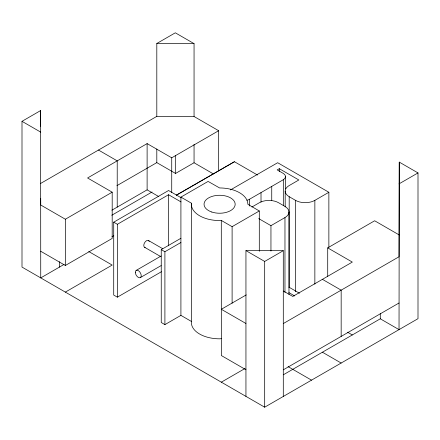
<?xml version="1.0" encoding="UTF-8"?>
<svg xmlns="http://www.w3.org/2000/svg" width="440" height="440" viewBox="0 0 440 440"><rect width="100%" height="100%" fill="white"/><g stroke="black" fill="none" stroke-linecap="round" stroke-linejoin="round"><path stroke-width="0.66" d="M283.294 374.809L380.292 318.808L399.031 329.626L399.262 162.102L418 172.92L418 318.675L264.682 407.193L22 267.08L22 121.325L40.612 110.578L40.739 277.899L64.053 264.44M399.262 162.102L399.031 256.751L283.294 323.57M180.895 238.282L161.249 249.623L161.249 322.504L164.906 324.616L180.912 315.375L180.912 197.115L191.587 203.28L191.367 204.254A28.237 16.302 0 0 0 219.604 220.561L221.293 220.435L232.106 226.672L259.298 210.975L259.298 251.306M191.587 203.28L191.367 322.514A28.237 16.302 0 0 0 219.604 338.822L221.293 338.69M40.612 183.458L156.805 116.375L156.805 43.494L175.318 32.808L194.056 43.626L194.056 116.507L218.664 130.713L218.664 170.841M218.664 130.713L171.727 157.812L147.114 143.605L87.576 177.98L112.189 192.187L112.189 238.436L65.351 265.48L40.739 251.273M116.93 185.647L156.805 162.624L175.544 173.443L194.056 162.756L213.389 173.921M40.7 198.281L40.739 205.018L65.351 219.23L112.189 192.187M111.881 210.199L147.114 189.855L158.835 196.625M111.749 215.264L152.059 191.989M161.425 271.733L117.376 297.165L113.718 295.053L113.718 222.178L168.57 190.509L181.302 197.863M113.718 222.178L117.376 224.29L168.57 194.733L181.022 201.922M176.297 195.151L234.438 161.722L257.51 175.043M176.566 195.129L234.438 161.722M111.986 236.764L113.773 235.73M180.912 197.115L208.104 181.418L219.604 187.952A28.237 16.302 0 0 1 247.841 204.254L259.298 210.975M230.439 189.937L277.673 162.723L328.867 192.274L328.867 247.225M65.351 292.105L112.189 265.067L88.748 251.532M289.195 287.359L289.195 196.697A13.651 7.882 0 0 1 289.195 185.548L298.848 179.977L279.285 168.685L277.178 169.901L283.107 173.316A7.838 4.527 0 0 1 283.322 179.718L283.322 205.546M246.939 200.228A7.986 4.615 0 0 0 249.53 199.227L283.322 179.718M161.249 249.623L164.906 251.735L180.912 242.501M136.197 270.391L161.123 256.003M251.922 207.014L259.303 202.752A13.651 7.882 0 0 1 278.614 202.752L284.966 206.421A13.651 7.882 0 0 1 284.966 217.569L284.966 292.435M140.349 277.591L161.123 265.595M258.704 218.587L270.952 225.66L284.966 217.569M289.195 196.697L295.548 200.365A13.651 7.882 0 0 0 314.859 200.365L328.867 192.274M245.944 396.374L245.944 250.619L264.682 261.437L283.294 250.69L283.294 396.445M399.031 183.871L418 172.92M246.235 294.91L221.337 309.287L245.944 323.493M327.712 276.441L327.712 247.874L374.649 220.77L399.262 234.977M221.337 382.168L245.053 368.473M283.294 369.82L399.031 303M245.944 250.619L283.294 250.69M156.805 43.494L194.056 43.626M156.805 116.375L194.056 116.507M327.712 247.874L352.319 262.081L292.782 296.45L283.409 291.038M98.478 150.046L117.216 160.864L117.216 207.119M322.421 279.339L341.165 290.158L341.165 336.413M22 121.325L40.739 132.143M288.954 287.172L299.453 293.233M288.877 292.6L294.712 295.966M347.633 332.25L352.319 334.956M148.489 240.51L162.718 248.727M144.584 247.275L160.595 256.514M322.421 352.22L341.165 363.039M288.096 366.625L311.526 380.149M180.912 315.375L191.587 321.541M245.944 369.749L221.337 355.536L221.293 220.435M380.292 313.346L380.292 318.808M314.859 200.365L314.859 284.158M295.548 200.365L295.548 291.715M288.965 211.998L288.965 294.415M285.511 176.49L285.511 188.854M285.192 191.125L285.192 206.921M279.285 168.685L279.285 171.43M271.739 186.406L271.739 200.679M270.952 225.66L270.952 251.075M264.682 261.437L264.682 407.193M261.014 192.594L261.014 202.109M249.53 199.227L249.53 206.024M232.106 226.672L232.106 303.237M194.056 144.392L194.056 162.756M175.318 155.298L175.318 173.773M171.727 157.812L171.727 192.506M168.57 194.733L168.57 245.817M164.906 251.735L164.906 324.616M156.805 149.023L156.805 162.624M147.114 143.605L147.114 189.855M117.376 224.29L117.376 297.165M65.351 219.23L65.351 265.48M59.351 261.69L59.351 267.152M40.612 110.578L40.612 126.242M145.156 247.451A3.905 2.255 -60 0 1 144.859 242.336A3.905 2.255 -60 0 1 149.204 241.527M211.822 212.036A15.565 8.987 0 0 0 235.169 204.254A15.565 8.987 0 0 0 211.822 196.477A15.565 8.987 0 0 0 211.822 212.036M135.333 272.294A4.152 2.398 60 0 0 139.744 277.778A4.152 2.398 60 0 0 139.744 271.898A4.152 2.398 60 0 0 135.333 272.294"/></g></svg>
